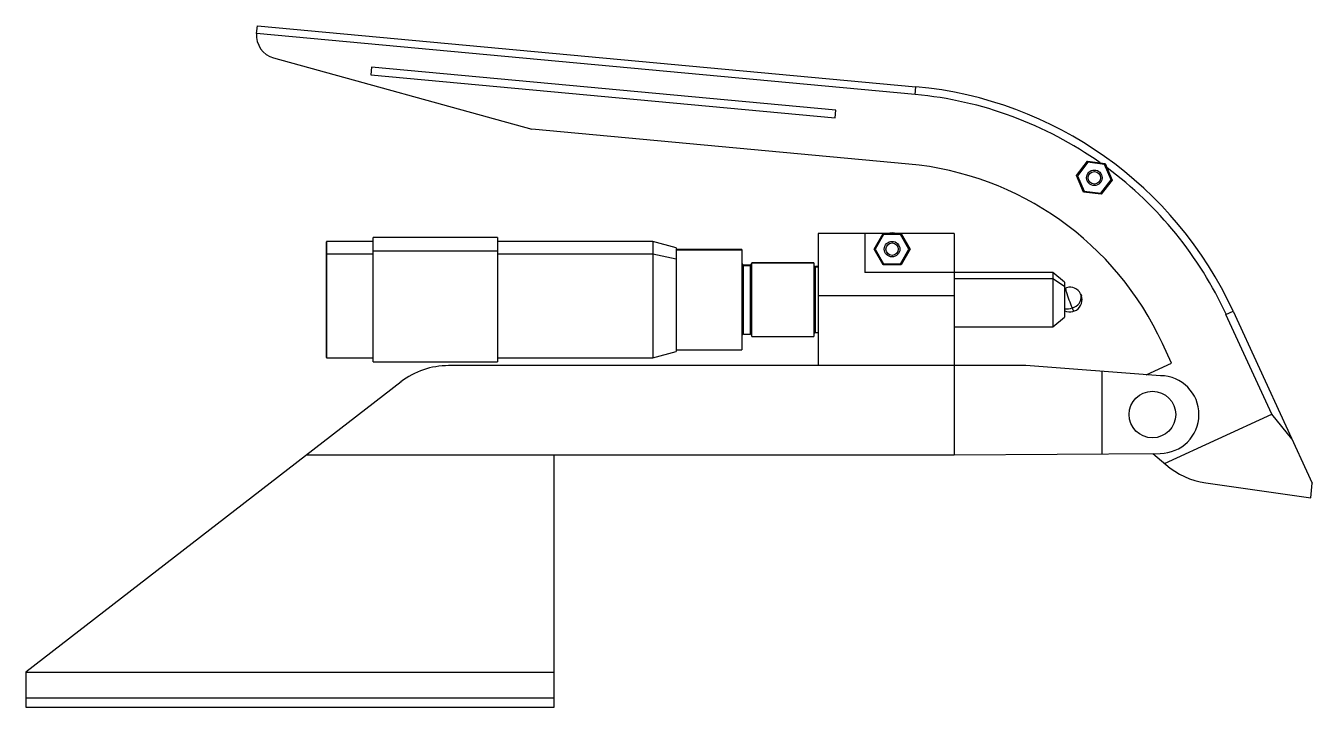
# Paper-space layout '_Back' of a CAD drawing. Header units: millimetres. Extents: x -61 to 104, y 17 to 105.
import ezdxf

# ---------------------------------------------------------------- set-up
doc = ezdxf.new("R2010")
doc.units = ezdxf.units.MM

psp = doc.layouts.new('_Back')

# ---------------------------------------------------------------- linework, layer by layer
at = {"color": 7, "linetype": 'Continuous', "lineweight": 25}
for p, q in [((-31.64, 104.21), (-31.54, 105.2)), ((-31.54, 105.2), (53.22, 97.33)), ((-31.64, 104.2), (-31.64, 104.21)), ((53.13, 96.34), (-31.64, 104.2)), ((-29.45, 101.04), (3.77, 91.88)), ((-16.84, 99.87), (-16.93, 98.87)), ((42.9, 94.32), (-16.84, 99.87)), ((-16.93, 98.87), (42.81, 93.33)), ((53.13, 96.34), (53.22, 97.33)), ((42.81, 93.33), (42.9, 94.32)), ((52.3, 87.38), (3.77, 91.88)), ((73.89, 85.9), (75.29, 87.74)), ((75.34, 87.61), (74.03, 85.88)), ((75.34, 87.61), (75.29, 87.74)), ((75.29, 87.74), (77.58, 87.45)), ((77.5, 87.34), (75.34, 87.61)), ((77.5, 87.34), (77.58, 87.45)), ((78.33, 85.33), (77.5, 87.34)), ((77.58, 87.45), (78.47, 85.32)), ((74.03, 85.88), (73.89, 85.9)), ((74.78, 83.77), (73.89, 85.9)), ((74.03, 85.88), (74.87, 83.88)), ((77.02, 83.61), (78.33, 85.33)), ((78.47, 85.32), (77.07, 83.48)), ((78.47, 85.32), (78.33, 85.33)), ((74.78, 83.77), (74.87, 83.88)), ((77.07, 83.48), (74.78, 83.77)), ((74.87, 83.88), (77.02, 83.61)), ((77.07, 83.48), (77.02, 83.61)), ((-0.64, 77.92), (-16.64, 77.92)), ((-16.64, 61.92), (-16.64, 77.92)), ((-0.64, 77.92), (-0.64, 61.92)), ((40.65, 78.42), (40.65, 61.42)), ((58.15, 78.42), (40.65, 78.42)), ((46.65, 78.42), (46.65, 73.42)), ((47.84, 76.42), (49, 78.42)), ((49.06, 78.3), (47.98, 76.42)), ((49.06, 78.3), (49, 78.42)), ((51.24, 78.3), (49.06, 78.3)), ((51.24, 78.3), (51.31, 78.42)), ((52.32, 76.42), (51.24, 78.3)), ((51.31, 78.42), (52.46, 76.42)), ((58.15, 78.42), (58.15, 49.92)), ((-22.64, 62.47), (-22.64, 77.37)), ((-16.64, 77.42), (-22.59, 77.42)), ((-22.59, 62.42), (-22.59, 77.42)), ((-16.64, 76.2), (-0.64, 76.2)), ((19.36, 77.42), (-0.64, 77.42)), ((22.36, 76.61), (19.36, 77.42)), ((19.36, 77.42), (19.36, 62.42)), ((22.36, 76.61), (22.36, 63.22)), ((30.83, 76.39), (22.36, 76.39)), ((22.36, 76.34), (30.83, 76.34)), ((30.83, 76.39), (30.83, 63.44)), ((49, 74.42), (47.84, 76.42)), ((47.98, 76.42), (47.84, 76.42)), ((47.98, 76.42), (49.06, 74.54)), ((51.24, 74.54), (52.32, 76.42)), ((52.46, 76.42), (51.31, 74.42)), ((52.46, 76.42), (52.32, 76.42)), ((-22.59, 75.8), (-16.64, 75.8)), ((-0.64, 75.8), (19.36, 75.8)), ((19.36, 75.8), (22.36, 75.17)), ((40.08, 74.67), (32.08, 74.67)), ((32.08, 65.16), (32.08, 74.67)), ((32.08, 74.64), (40.08, 74.64)), ((40.08, 74.67), (40.08, 65.16)), ((49, 74.42), (49.06, 74.54)), ((49.06, 74.54), (51.24, 74.54)), ((51.31, 74.42), (51.24, 74.54)), ((31.88, 74.37), (31.03, 74.37)), ((31.03, 65.47), (31.03, 74.37)), ((31.03, 74.33), (31.88, 74.33)), ((31.88, 74.37), (31.88, 65.47)), ((40.65, 74.17), (40.28, 74.17)), ((40.28, 65.67), (40.28, 74.17)), ((40.28, 74.14), (40.65, 74.14)), ((70.86, 73.42), (46.65, 73.42)), ((51.31, 74.42), (49, 74.42)), ((72.36, 72.16), (70.86, 73.42)), ((70.86, 73.42), (70.86, 66.42)), ((58.15, 72.66), (70.86, 72.66)), ((70.86, 72.66), (72.36, 71.67)), ((72.36, 72.16), (72.36, 67.67)), ((58.15, 70.42), (40.65, 70.42)), ((74.47, 70.56), (74.51, 70.46)), ((93.12, 68.02), (94.03, 68.44)), ((99.03, 55.18), (93.12, 68.02)), ((94.03, 68.44), (104.23, 46.27)), ((58.15, 66.42), (70.86, 66.42)), ((70.86, 66.42), (72.36, 67.67)), ((31.03, 65.47), (31.88, 65.47)), ((32.08, 65.16), (40.08, 65.16)), ((40.28, 65.67), (40.65, 65.67)), ((19.36, 62.42), (22.36, 63.22)), ((22.36, 63.44), (30.83, 63.44)), ((86.1, 61.75), (84.95, 64.26)), ((-22.59, 62.42), (-16.64, 62.42)), ((-16.64, 61.92), (-0.64, 61.92)), ((67.38, 61.42), (-6.93, 61.42)), ((-0.64, 62.42), (19.36, 62.42)), ((84.7, 60.12), (67.38, 61.42)), ((82.86, 60.25), (86.1, 61.75)), ((77.15, 60.68), (77.15, 50.06)), ((-13.05, 59.32), (-61.35, 21.92)), ((85.19, 48.82), (99.03, 55.18)), ((101.61, 51.97), (99.03, 55.18)), ((-25.2, 49.92), (58.15, 49.92)), ((6.65, 17.42), (6.65, 49.92)), ((58.15, 49.92), (84.65, 50.12)), ((83.71, 50.11), (85.37, 48.67)), ((90.51, 46.33), (104.05, 44.4)), ((104.05, 44.4), (104.23, 46.27)), ((-61.35, 21.92), (-61.35, 17.42)), ((-61.35, 21.92), (6.65, 21.92)), ((-61.35, 18.62), (6.65, 18.62)), ((-61.35, 17.42), (6.65, 17.42))]:
    psp.add_line(p, q, dxfattribs=at)
for centre, radius in [((76.18, 85.61), 1), ((76.18, 85.61), 0.8), ((50.15, 76.42), 1), ((50.15, 76.42), 0.8), ((83.65, 55.12), 3)]:
    psp.add_circle(centre, radius, dxfattribs=at)
for centre, radius, start, end in [((-28.65, 103.94), 3, 174.9224, 254.5731), ((48.61, 47.55), 49, 54.6808, 84.7005), ((48.61, 47.55), 50, 24.7005, 84.7005), ((48.61, 47.55), 40, 24.7005, 84.7005), ((48.61, 47.55), 49, 24.7005, 53.4153), ((50.15, 76.42), 2.09, 72.8762, 107.1238), ((-22.59, 77.37), 0.05, 90, 180), ((-22.59, 75.76), 0.0456, 83.9626, 172.3), ((31.03, 74.57), 0.2, 180, 270), ((31.03, 74.53), 0.199, 180.2055, 270.204), ((31.88, 74.57), 0.2, 270, 0), ((31.88, 74.53), 0.199, 269.796, 359.7945), ((40.28, 74.37), 0.2, 180, 270), ((40.28, 74.33), 0.199, 180.2055, 270.204), ((73.02, 69.92), 1.59, 245.5591, 114.4409), ((73.49, 71.36), 1.01, 177.3737, 203.4822), ((91.06, 76.47), 19.3, 196.5803, 203.2592), ((72.98, 70.34), 1.53, 282.8993, 4.3791), ((72.63, 70.69), 1.97, 262.2941, 290.7694), ((74.3, 69.11), 1.01, 195.1852, 223.1249), ((31.03, 65.27), 0.2, 90, 180), ((31.88, 65.27), 0.2, 0, 90), ((40.28, 65.47), 0.2, 90, 180), ((-22.59, 62.47), 0.05, 180, 270), ((-6.93, 51.42), 10, 90, 127.7581), ((84.65, 55.12), 5, 270, 89.4676), ((91.92, 56.23), 10, 229.1272, 261.9138)]:
    psp.add_arc(centre, radius, start, end, dxfattribs=at)

doc.saveas('drawing.dxf')
